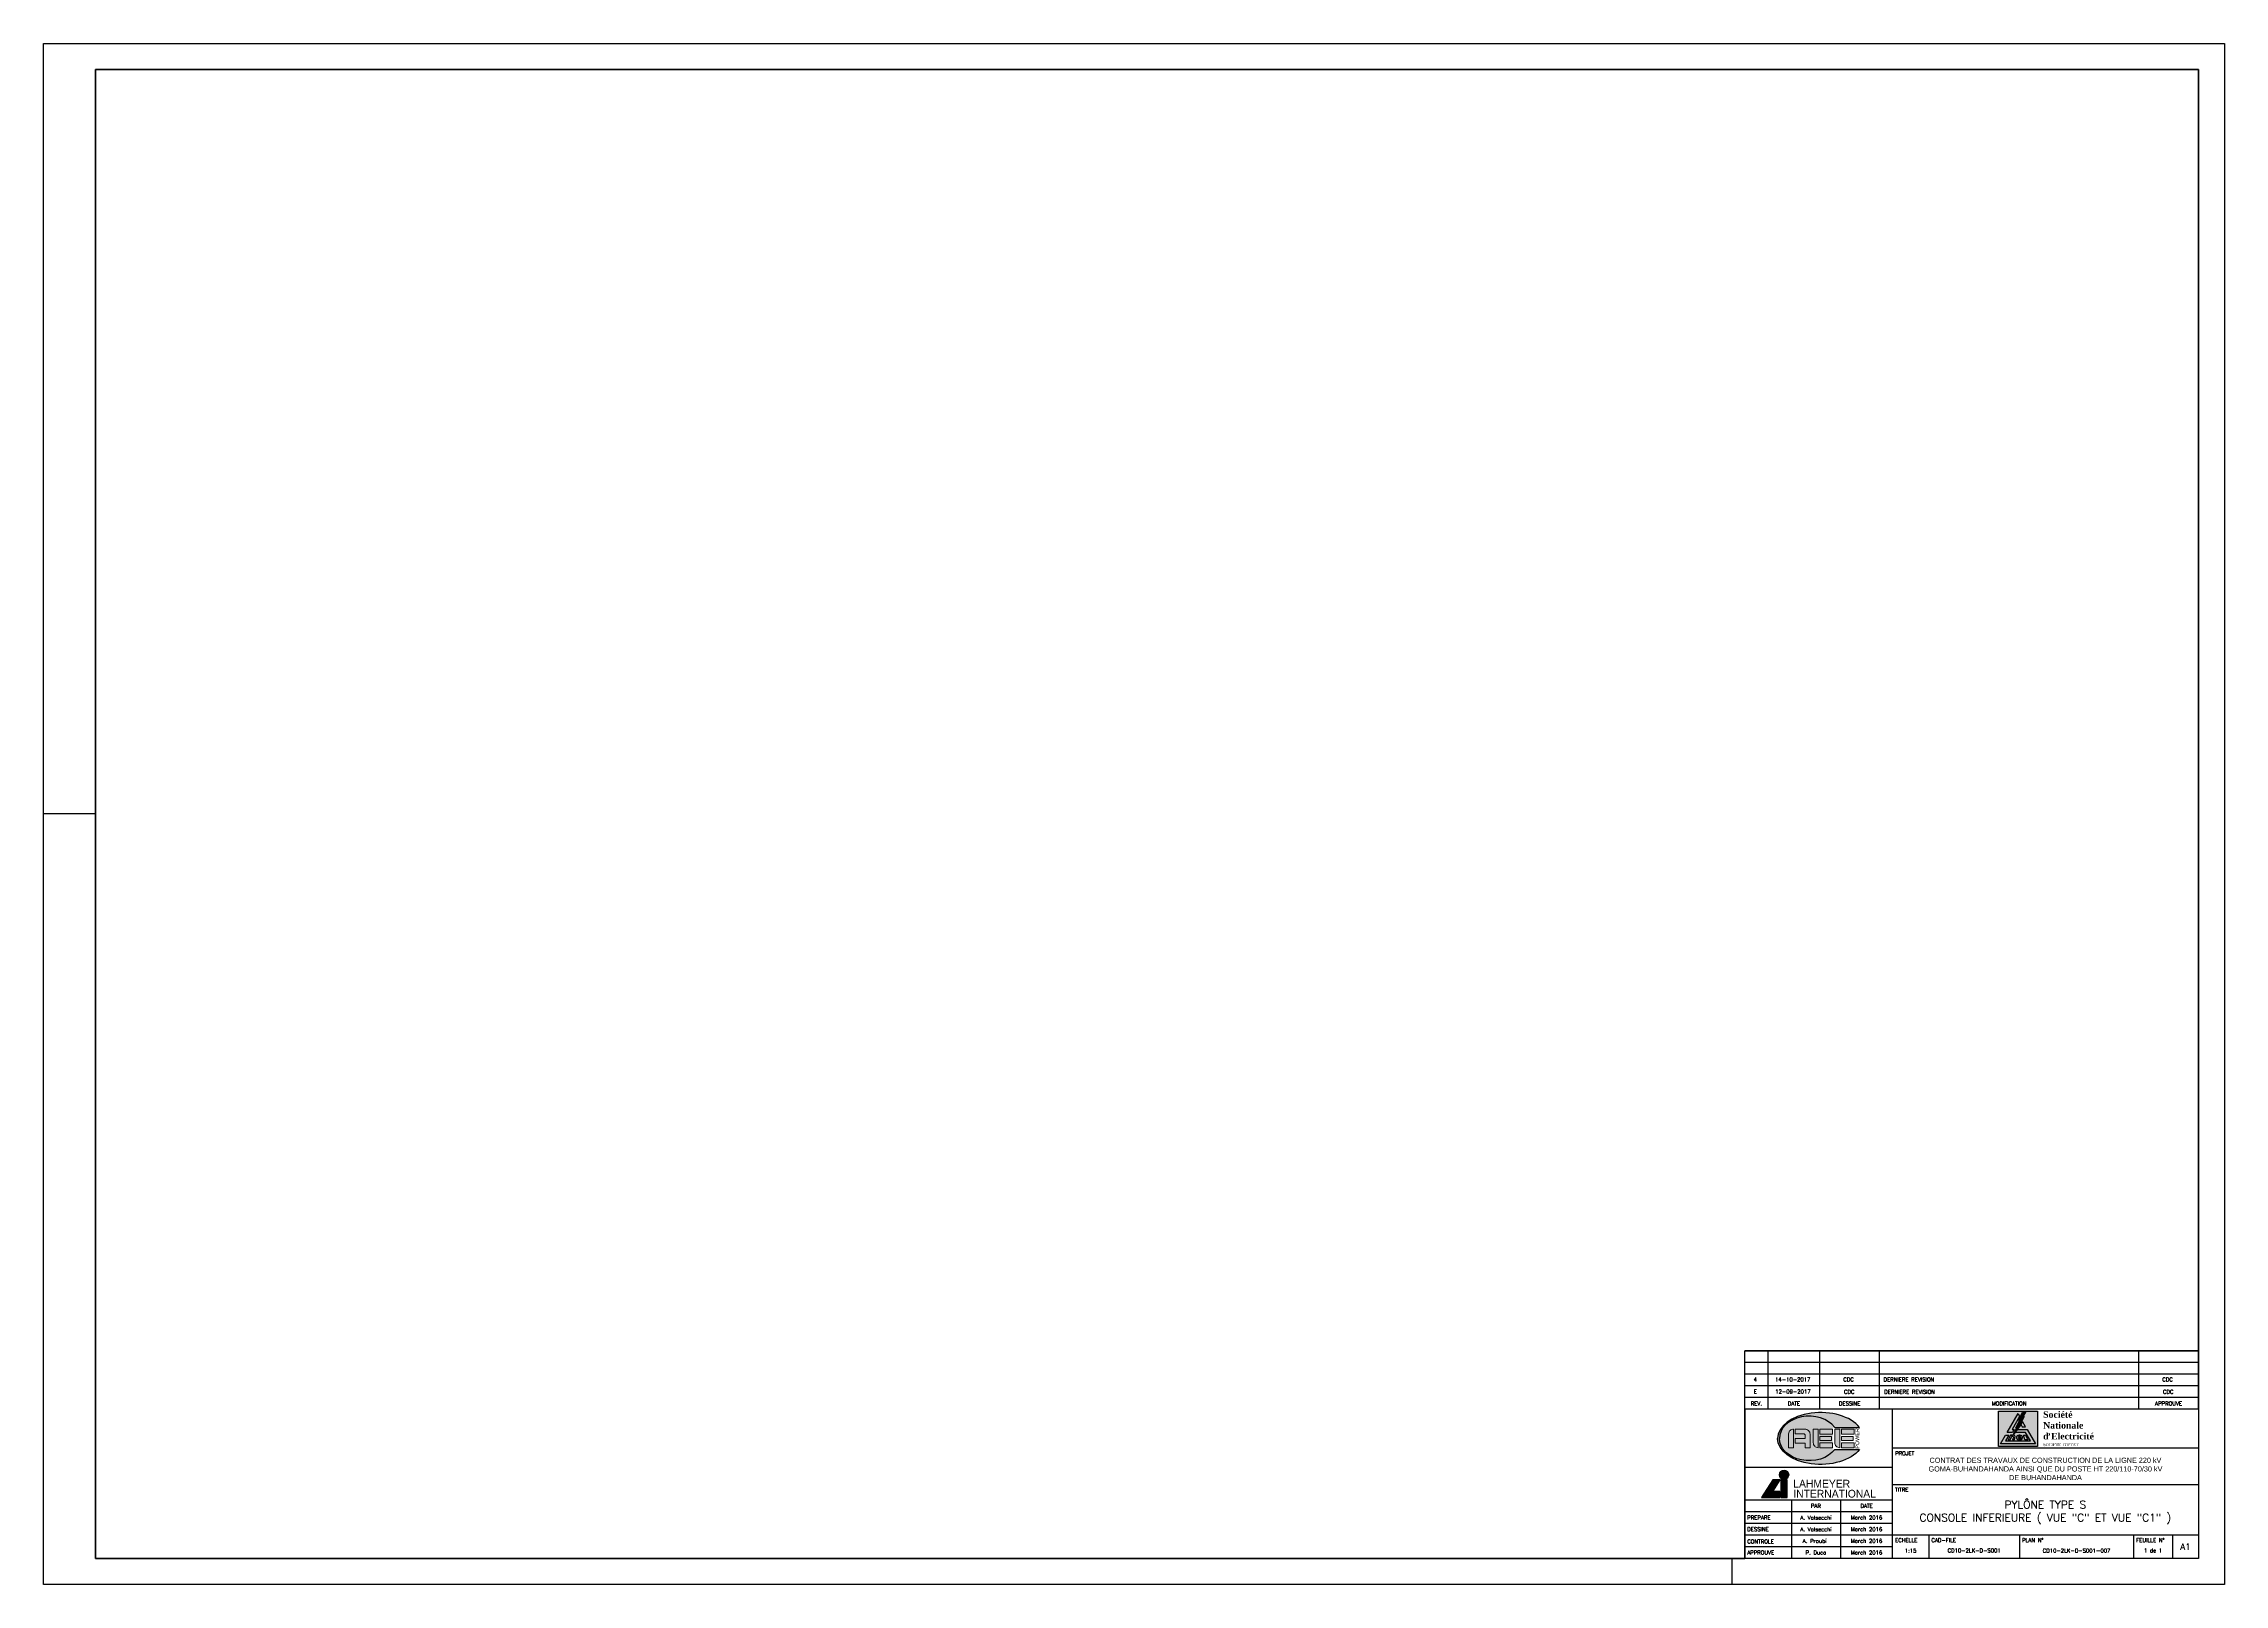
# Paper-space layout 'Layout1' of a CAD drawing. Header units: feet, sheet in millimetres. Extents: x 17 to 858, y 2 to 596.
# The model-space entities are those that its viewports show. They can reach past a viewport. Long polylines and large blocks are cut down to what shows.
import ezdxf
from ezdxf.enums import TextEntityAlignment as Align

# ---------------------------------------------------------------- set-up
doc = ezdxf.new("R2010")
doc.units = ezdxf.units.FT
doc.header["$LTSCALE"] = 150
doc.header["$MEASUREMENT"] = 0
for name, color, linetype in [('LS', 7, 'CONTINUOUS'), ('SELLO', 7, 'CONTINUOUS'), ('SELLO-MODIFI', 7, 'CONTINUOUS')]:
    doc.layers.add(name, color=color, linetype=linetype)
doc.styles.add('ARIAL', font='arial.ttf')
doc.styles.add('ROMANS', font='romans.shx', dxfattribs={"height": 2.5})
doc.styles.add('SWIS', font='swissl.ttf')
doc.styles.add('TIMES', font='times.ttf')
doc.styles.add('TIMESNEGRITA', font='timesbd.ttf')

# ---------------------------------------------------------------- blocks, each defined once
blk = doc.blocks.new('LOGO SNEL')
at = {"layer": 'SELLO'}
h = blk.add_hatch(color=170, dxfattribs=at)
h.paths.add_polyline_path([(-3.08, 6.8), (-18.08, 6.8), (-18.08, -6.8), (-3.08, -6.8)])
h.paths.add_polyline_path([(-7.65, 0.74), (-8.92, 0.74), (-9.49, 1.73), (-8.86, 2.83)], flags=16)
h.paths.add_polyline_path([(-8.27, 4.7), (-10.07, 1.41), (-9.68, 1.41), (-10.97, -0.35), (-7.02, -0.35), (-3.86, -5.82), (-17.3, -5.82), (-15.41, -2.54), (-14.14, -2.54), (-15.41, -4.72), (-5.76, -4.72), (-7.65, -1.44), (-11.77, -1.44), (-12.42, -2.33), (-11.14, 0.17), (-11.49, 0.35), (-10.07, 3.14), (-10.42, 3.31), (-8.86, 6.38), (-7.61, 6.48), (-8.59, 4.7)], flags=16)
h.paths.add_polyline_path([(-9.95, 4.72), (-12.88, -0.35), (-12.1, -0.35), (-12.73, -1.44), (-14.78, -1.44), (-10.58, 5.82)], flags=16)
h.paths.add_polyline_path([(-7.7, -2.54), (-6.81, -4.26), (-7.9, -4.26), (-8.53, -2.54)], flags=16)
h.paths.add_polyline_path([(-9.03, -2.9), (-8.93, -3.09), (-8.86, -3.32), (-8.85, -3.52), (-10.41, -3.52), (-10.38, -3.67), (-10.3, -3.76), (-10.29, -3.77), (-10.2, -3.81), (-10.08, -3.83), (-9.99, -3.84), (-9.86, -3.83), (-9.77, -3.8), (-9.67, -3.74), (-9.65, -3.71), (-8.86, -3.71), (-8.93, -3.87), (-9.08, -4.03), (-9.28, -4.14), (-9.49, -4.2), (-9.66, -4.23), (-9.86, -4.25), (-10.11, -4.26), (-10.37, -4.23), (-10.59, -4.18), (-10.79, -4.09), (-10.93, -3.99), (-11.07, -3.83), (-11.15, -3.62), (-11.17, -3.41), (-11.16, -3.21), (-11.09, -3), (-10.99, -2.87), (-10.89, -2.77), (-10.75, -2.68), (-10.55, -2.6), (-10.31, -2.55), (-10.07, -2.54), (-9.82, -2.54), (-9.57, -2.58), (-9.36, -2.66), (-9.18, -2.76)], flags=16)
h.paths.add_polyline_path([(-9.62, -3.12), (-9.59, -3.23), (-10.45, -3.23), (-10.38, -3.1), (-10.27, -3), (-10.12, -2.96), (-9.95, -2.95), (-9.73, -2.99)], flags=0)
h.paths.add_polyline_path([(-12.73, -2.84), (-12.72, -2.84, -0.53324), (-12.35, -3.38), (-12.71, -4.26), (-11.93, -4.26), (-11.72, -3.03, 0.387199), (-12, -2.58, 0.188481), (-12.93, -2.68), (-12.87, -2.54), (-13.47, -2.54), (-14.36, -4.26), (-13.57, -4.26), (-13.09, -3.08, -0.304428)], flags=16)
h = blk.add_hatch(color=50, dxfattribs=at)
h.paths.add_polyline_path([(-14.78, -1.44), (-12.73, -1.44), (-12.1, -0.35), (-12.88, -0.35), (-9.95, 4.72), (-10.58, 5.82)])
h.paths.add_polyline_path([(-8.86, 2.83), (-9.49, 1.73), (-8.92, 0.74), (-7.65, 0.74)])
h.paths.add_polyline_path([(-10.97, -0.35), (-11.77, -1.44), (-7.65, -1.44), (-5.76, -4.72), (-15.41, -4.72), (-14.14, -2.54), (-15.41, -2.54), (-17.3, -5.82), (-3.86, -5.82), (-7.02, -0.35)])
h.paths.add_polyline_path([(-7.7, -2.54), (-8.53, -2.54), (-7.9, -4.26), (-6.81, -4.26)], flags=17)
h.paths.add_polyline_path([(-8.95, -3.05), (-9.01, -2.95), (-9.07, -2.87), (-9.15, -2.79), (-9.23, -2.73), (-9.31, -2.68), (-9.41, -2.64), (-9.52, -2.6), (-9.63, -2.57), (-9.76, -2.55), (-9.89, -2.54), (-10.03, -2.54), (-10.11, -2.54), (-10.24, -2.55), (-10.37, -2.56), (-10.49, -2.59), (-10.6, -2.62), (-10.7, -2.66), (-10.79, -2.71), (-10.87, -2.76), (-10.9, -2.79), (-10.99, -2.87), (-11.05, -2.95), (-11.11, -3.05), (-11.14, -3.16), (-11.17, -3.27), (-11.17, -3.4), (-11.17, -3.44), (-11.16, -3.56), (-11.13, -3.67), (-11.09, -3.78), (-11.03, -3.87), (-10.96, -3.96), (-10.87, -4.03), (-10.83, -4.06), (-10.74, -4.11), (-10.64, -4.16), (-10.54, -4.19), (-10.42, -4.22), (-10.3, -4.24), (-10.17, -4.25), (-10.03, -4.26), (-9.92, -4.25), (-9.78, -4.25), (-9.66, -4.23), (-9.54, -4.21), (-9.43, -4.19), (-9.33, -4.15), (-9.24, -4.12), (-9.14, -4.06), (-9.04, -3.99), (-8.97, -3.91), (-8.91, -3.81), (-8.86, -3.71), (-9.62, -3.71), (-9.8, -3.82), (-10.04, -3.84), (-10.27, -3.79), (-10.38, -3.67), (-10.41, -3.52), (-8.85, -3.52), (-8.86, -3.38), (-8.88, -3.26), (-8.91, -3.15)], flags=17)
h.paths.add_polyline_path([(-9.59, -3.23), (-10.45, -3.23), (-10.38, -3.1), (-10.27, -3), (-10.12, -2.96), (-9.95, -2.95), (-9.73, -2.99), (-9.62, -3.12)], flags=16)
h.paths.add_polyline_path([(-12.35, -3.38), (-12.71, -4.26), (-11.93, -4.26), (-11.72, -3.03, 0.387199), (-12, -2.58, 0.188481), (-12.93, -2.68), (-12.87, -2.54), (-13.47, -2.54), (-14.36, -4.26), (-13.57, -4.26), (-13.09, -3.08, -0.304428), (-12.73, -2.84), (-12.72, -2.84, -0.53324)], flags=17)
blk.add_hatch(color=10, dxfattribs=at).paths.add_polyline_path([(-11.14, 0.17), (-11.49, 0.35), (-10.07, 3.14), (-10.42, 3.31), (-8.86, 6.38), (-7.61, 6.48), (-8.59, 4.7), (-8.27, 4.7), (-10.07, 1.41), (-9.68, 1.41), (-12.42, -2.33)])
at = {"layer": 'SELLO', "color": 170}
blk.add_lwpolyline([(-18.08, 6.8), (-3.08, 6.8), (-3.08, -6.8), (-18.08, -6.8)], close=True, dxfattribs=at)
at = {"layer": 'SELLO', "color": 50}
for points in [[(-14.78, -1.44), (-10.58, 5.82), (-9.95, 4.72), (-12.88, -0.35), (-12.1, -0.35), (-12.73, -1.44)], [(-8.92, 0.74), (-7.65, 0.74), (-8.86, 2.83), (-9.49, 1.73)], [(-10.9, -2.79), (-10.99, -2.87), (-11.05, -2.95), (-11.11, -3.05), (-11.14, -3.16), (-11.17, -3.27), (-11.17, -3.4), (-11.17, -3.44), (-11.16, -3.56), (-11.13, -3.67), (-11.09, -3.78), (-11.03, -3.87), (-10.96, -3.96), (-10.87, -4.03), (-10.83, -4.06), (-10.74, -4.11), (-10.64, -4.16), (-10.54, -4.19), (-10.42, -4.22), (-10.3, -4.24), (-10.17, -4.25), (-10.03, -4.26), (-9.92, -4.25), (-9.78, -4.25), (-9.66, -4.23), (-9.54, -4.21), (-9.43, -4.19), (-9.33, -4.15), (-9.24, -4.12), (-9.14, -4.06), (-9.04, -3.99), (-8.97, -3.91), (-8.91, -3.81), (-8.86, -3.71), (-9.65, -3.71), (-9.67, -3.74), (-9.77, -3.8), (-9.86, -3.83), (-9.99, -3.84), (-10.08, -3.83), (-10.2, -3.81), (-10.29, -3.77), (-10.3, -3.76), (-10.38, -3.67), (-10.41, -3.52), (-8.85, -3.52), (-8.86, -3.38), (-8.88, -3.26), (-8.91, -3.15), (-8.95, -3.05), (-9.01, -2.95), (-9.07, -2.87), (-9.15, -2.79), (-9.23, -2.73), (-9.31, -2.68), (-9.41, -2.64), (-9.52, -2.6), (-9.63, -2.57), (-9.76, -2.55), (-9.89, -2.54), (-10.03, -2.54), (-10.11, -2.54), (-10.24, -2.55), (-10.37, -2.56), (-10.49, -2.59), (-10.6, -2.62), (-10.7, -2.66), (-10.79, -2.71), (-10.87, -2.76)], [(-9.99, -2.95), (-10.12, -2.96), (-10.23, -2.99), (-10.29, -3.02), (-10.38, -3.1), (-10.43, -3.2), (-10.44, -3.23), (-9.59, -3.23), (-9.62, -3.12), (-9.7, -3.03), (-9.71, -3.02), (-9.8, -2.97), (-9.92, -2.95)], [(-6.81, -4.26), (-7.9, -4.26), (-8.53, -2.54), (-7.7, -2.54)]]:
    blk.add_lwpolyline(points, close=True, dxfattribs=at)
at = {"layer": 'SELLO', "color": 10}
blk.add_lwpolyline([(-11.14, 0.17), (-11.49, 0.35), (-10.07, 3.14), (-10.42, 3.31), (-8.86, 6.38), (-7.61, 6.48), (-8.59, 4.7), (-8.27, 4.7), (-10.07, 1.41), (-9.68, 1.41), (-12.42, -2.33)], close=True, dxfattribs=at)
at = {"layer": 'SELLO', "color": 50}
blk.add_lwpolyline([(-10.97, -0.35), (-7.02, -0.35), (-3.86, -5.82), (-17.3, -5.82), (-15.41, -2.54), (-14.14, -2.54), (-15.41, -4.72), (-5.76, -4.72), (-7.65, -1.44), (-11.77, -1.44)], dxfattribs=at)
blk.add_lwpolyline([(-12.73, -2.84), (-12.72, -2.84, -0.53324), (-12.35, -3.38), (-12.71, -4.26), (-11.93, -4.26), (-11.72, -3.03, 0.387199), (-12, -2.58, 0.188481), (-12.93, -2.68), (-12.87, -2.54), (-13.47, -2.54), (-14.36, -4.26), (-13.57, -4.26), (-13.09, -3.08, -0.304428)], format="xyb", close=True, dxfattribs=at)
at = {"layer": 'SELLO'}
for s, height, style, p in [('SOCIETE  D ETAT', 1.0938, 'TIMES', (-0.9, -6.16)), (',', 2.5, 'TIMESNEGRITA', (1, -1.03)), (',', 1.09, 'TIMES', (7.74, -5.24))]:
    blk.add_text(s, height=height, dxfattribs=dict(at, style=style)).set_placement(p, align=Align.MIDDLE_LEFT)
at = {"layer": 'SELLO', "insert": (-0.9, 1.28), "char_height": 2.5, "width": 21.0938, "attachment_point": 4, "style": 'TIMESNEGRITA'}
blk.add_mtext('Société\\PNationale\\Pd Electricité', dxfattribs=at)
blk = doc.blocks.new('LOGO LAHMEYER')
at = {"layer": 'SELLO', "true_color": 0x231f20}
h = blk.add_hatch(color=250, dxfattribs=at)
h.dxf.hatch_style = 1
h.paths.add_polyline_path([(-14.55, -5.31), (-12.12, -5.31), (-12.12, 1.57), (-14.55, 1.57)])
h.paths.add_polyline_path([(-14.98, -5.31), (-14.98, -2.89), (-17.59, -2.89), (-14.81, 1.57), (-17.67, 1.57), (-21.98, -5.31)])
at = {"layer": 'SELLO', "true_color": 0xee1c25}
h = blk.add_hatch(color=240, dxfattribs=at)
h.dxf.hatch_style = 1
edge = h.paths.add_edge_path()
edge.add_arc((-13.33, 3.51), 1.8, 0, 360)
at = {"layer": 'SELLO', "color": 250, "true_color": 0x231f20}
for points in [[(-14.98, -5.31), (-14.98, -2.89), (-17.59, -2.89), (-14.81, 1.57), (-17.67, 1.57), (-21.98, -5.31)], [(-14.55, -5.31), (-12.12, -5.31), (-12.12, 1.57), (-14.55, 1.57)]]:
    blk.add_lwpolyline(points, close=True, dxfattribs=at)
at = {"layer": 'SELLO', "color": 240, "true_color": 0xee1c25}
blk.add_circle((-13.33, 3.51), 1.8, dxfattribs=at)
at = {"layer": 'SELLO', "color": 250, "true_color": 0x231f20, "style": 'ARIAL', "width": 0.95}
blk.add_text('LAHMEYER', height=3, dxfattribs=at).set_placement((-9.74, 1.57), align=Align.TOP_LEFT)
blk.add_text('INTERNATIONAL', height=3, dxfattribs=at).set_placement((-9.74, -6.2), align=Align.BOTTOM_LEFT)
blk = doc.blocks.new('LOGO AEE')
at = {"layer": 'SELLO', "true_color": 0x2e4894, "transparency": 33554687}
h = blk.add_hatch(color=167, dxfattribs=at)
h.dxf.hatch_style = 1
edge = h.paths.add_edge_path()
edge.add_ellipse((0.8, 0), major_axis=(-16.61, 0), ratio=0.602151, start_angle=205.37693, end_angle=360)
edge.add_ellipse((0.8, 0), major_axis=(-16.61, 0), ratio=0.602151, start_angle=0, end_angle=154.62307)
edge.add_line((15.81, -4.29), (6.23, -4.29))
edge.add_ellipse((-3.66, 0), major_axis=(-11.43, 0), ratio=0.75, start_angle=0, end_angle=150, ccw=False)
edge.add_ellipse((-3.66, 0), major_axis=(-11.43, 0), ratio=0.75, start_angle=210, end_angle=360, ccw=False)
edge.add_line((6.23, 4.29), (15.81, 4.29))
at = {"layer": 'SELLO', "lineweight": 0, "true_color": 0x615b56}
h = blk.add_hatch(color=251, dxfattribs=at)
h.dxf.hatch_style = 1
h.paths.add_polyline_path([(13.74, 3.57), (8.83, 3.57), (8.83, 1.68), (13.74, 1.68)])
h.paths.add_polyline_path([(8.18, 3.57), (6.3, 3.57), (6.3, -1.63), (6.32, -1.93), (6.41, -2.33), (6.59, -2.68), (6.85, -3.01), (7.04, -3.19), (7.39, -3.4), (7.77, -3.53), (8.18, -3.57)])
h.paths.add_polyline_path([(13.33, 0.77), (8.83, 0.77), (8.83, -0.76), (13.33, -0.76)])
h.paths.add_polyline_path([(13.74, -1.73), (8.83, -1.73), (8.83, -3.57), (13.74, -3.57)])
h.paths.add_polyline_path([(5.41, 3.57), (0.49, 3.57), (0.49, 1.68), (5.41, 1.68)])
h.paths.add_polyline_path([(-0.15, 3.57), (-2.03, 3.57), (-2.03, -1.63), (-2.01, -1.93), (-1.91, -2.33), (-1.74, -2.68), (-1.48, -3.01), (-1.29, -3.19), (-0.94, -3.4), (-0.56, -3.53), (-0.15, -3.57)])
h.paths.add_polyline_path([(5, 0.77), (0.49, 0.77), (0.49, -0.76), (5, -0.76)])
h.paths.add_polyline_path([(5.41, -1.73), (0.49, -1.73), (0.49, -3.57), (5.41, -3.57)])
h.paths.add_polyline_path([(-9.67, 3.57), (-9.93, 3.56), (-10.33, 3.47), (-10.69, 3.29), (-11.01, 3.04), (-11.17, 2.88), (-11.38, 2.54), (-11.51, 2.15), (-11.55, 1.73), (-11.55, -3.57), (-9.67, -3.57)])
h.paths.add_polyline_path([(-5.34, 3.57), (-9.04, 3.57), (-9.04, 1.73), (-5.77, 1.73), (-5.59, 1.73), (-5.26, 1.56), (-5.2, 1.45), (-5.13, 1.02), (-5.13, -0.02), (-9.04, -0.02), (-9.04, -1.84), (-5.13, -1.84), (-5.13, -3.57), (-3.3, -3.57), (-3.3, 1.73), (-3.31, 1.99), (-3.41, 2.38), (-3.61, 2.73), (-3.89, 3.04), (-4.15, 3.25), (-4.51, 3.43), (-4.91, 3.54)])
at = {"layer": 'SELLO', "color": 251, "lineweight": 0, "true_color": 0x615b56}
for points in [[(-9.67, 3.57), (-9.93, 3.56), (-10.33, 3.47), (-10.69, 3.29), (-11.01, 3.04), (-11.17, 2.88), (-11.38, 2.54), (-11.51, 2.15), (-11.55, 1.73), (-11.55, -3.57), (-9.67, -3.57)], [(-5.34, 3.57), (-9.04, 3.57), (-9.04, 1.73), (-5.77, 1.73), (-5.59, 1.73), (-5.26, 1.56), (-5.2, 1.45), (-5.13, 1.02), (-5.13, -0.02), (-9.04, -0.02), (-9.04, -1.84), (-5.13, -1.84), (-5.13, -3.57), (-3.3, -3.57), (-3.3, 1.73), (-3.31, 1.99), (-3.41, 2.38), (-3.61, 2.73), (-3.89, 3.04), (-4.15, 3.25), (-4.51, 3.43), (-4.91, 3.54)], [(-0.15, 3.57), (-2.03, 3.57), (-2.03, -1.63), (-2.01, -1.93), (-1.91, -2.33), (-1.74, -2.68), (-1.48, -3.01), (-1.29, -3.19), (-0.94, -3.4), (-0.56, -3.53), (-0.15, -3.57)], [(5.41, 3.57), (0.49, 3.57), (0.49, 1.68), (5.41, 1.68)], [(5, 0.77), (0.49, 0.77), (0.49, -0.76), (5, -0.76)], [(8.18, 3.57), (6.3, 3.57), (6.3, -1.63), (6.32, -1.93), (6.41, -2.33), (6.59, -2.68), (6.85, -3.01), (7.04, -3.19), (7.39, -3.4), (7.77, -3.53), (8.18, -3.57)], [(13.74, 3.57), (8.83, 3.57), (8.83, 1.68), (13.74, 1.68)], [(13.33, 0.77), (8.83, 0.77), (8.83, -0.76), (13.33, -0.76)], [(5.41, -1.73), (0.49, -1.73), (0.49, -3.57), (5.41, -3.57)], [(13.74, -1.73), (8.83, -1.73), (8.83, -3.57), (13.74, -3.57)]]:
    blk.add_lwpolyline(points, close=True, dxfattribs=at)
at = {"layer": 'SELLO', "color": 167, "true_color": 0x2e4894}
for points in [[(6.23, 4.29), (15.81, 4.29)], [(6.23, -4.29), (15.81, -4.29)]]:
    blk.add_lwpolyline(points, dxfattribs=at)
for centre, major_axis, ratio, start_param in [((0.8, 0), (-16.61, 0), 0.602151, 3.584504), ((-3.66, 0), (-11.43, 0), 0.75, 3.665191)]:
    blk.add_ellipse(centre, major_axis=major_axis, ratio=ratio, start_param=start_param, end_param=6.283185, dxfattribs=at)
at = {"layer": 'SELLO', "color": 167, "true_color": 0x2e4894, "extrusion": (0, 0, -1)}
for centre, major_axis, ratio, start_param in [((-3.66, 0), (-11.43, 0), 0.75, 3.665191), ((0.8, 0), (-16.61, 0), 0.602151, 3.584504)]:
    blk.add_ellipse(centre, major_axis=major_axis, ratio=ratio, start_param=start_param, end_param=6.283185, dxfattribs=at)
at = {"layer": 'SELLO', "color": 13, "true_color": 0xd3505e, "style": 'SWIS'}
blk.add_text('POWER', height=1.5, rotation=90, dxfattribs=at).set_placement((14.91, 0), align=Align.MIDDLE)

psp = doc.layouts.get("Layout1")

# ---------------------------------------------------------------- linework, layer by layer
at = {"layer": 'LS', "color": 8}
psp.add_lwpolyline([(37.29, 586.17), (37.29, 12.17), (673.29, 12.17), (673.29, 92.17), (848.29, 92.17), (848.29, 586.17), (37.29, 586.17)], close=True, dxfattribs=at)
at = {"layer": 'SELLO'}
for p, q in [((37.29, 299.17), (17.29, 299.17)), ((668.29, 12.17), (668.29, 2.17))]:
    psp.add_line(p, q, dxfattribs=at)
at = {"layer": 'SELLO', "color": 2}
for p, q in [((848.29, 92.17), (673.29, 92.17)), ((848.29, 87.67), (673.29, 87.67)), ((682.29, 69.67), (682.29, 92.17)), ((702.29, 69.67), (702.29, 92.17)), ((725.29, 69.67), (725.29, 92.17)), ((825.29, 69.67), (825.29, 92.17)), ((848.29, 83.17), (673.29, 83.17)), ((848.29, 78.67), (673.29, 78.67)), ((730.29, 40.67), (730.29, 69.67)), ((848.29, 54.67), (730.29, 54.67)), ((730.29, 47.17), (673.29, 47.17)), ((730.29, 34.67), (673.29, 34.67)), ((691.29, 34.67), (691.29, 12.17)), ((710.29, 34.67), (710.29, 12.17)), ((730.29, 30.17), (673.29, 30.17)), ((730.29, 25.67), (673.29, 25.67)), ((730.29, 21.17), (673.29, 21.17)), ((730.29, 12.17), (730.29, 21.17)), ((744.29, 21.17), (744.29, 12.17)), ((779.29, 21.17), (779.29, 12.17)), ((823.29, 21.17), (823.29, 12.17)), ((838.29, 21.17), (838.29, 12.17)), ((730.29, 16.67), (673.29, 16.67))]:
    psp.add_line(p, q, dxfattribs=at)
at = {"layer": 'SELLO', "color": 8}
for p, q in [((673.29, 69.67), (673.29, 92.17)), ((848.29, 69.67), (848.29, 92.17)), ((673.29, 69.67), (673.29, 12.17)), ((848.29, 69.67), (673.29, 69.67)), ((848.29, 69.67), (848.29, 12.17)), ((848.29, 12.17), (673.29, 12.17))]:
    psp.add_line(p, q, dxfattribs=at)
at = {"layer": 'SELLO', "color": 3}
psp.add_line((848.29, 74.17), (673.29, 74.17), dxfattribs=at)
at = {"layer": 'SELLO'}
psp.add_lwpolyline([(17.29, 596.17), (858.29, 596.17), (858.29, 2.17), (17.29, 2.17)], close=True, dxfattribs=at)
at = {"layer": 'SELLO', "color": 8}
psp.add_lwpolyline([(37.29, 586.17), (848.29, 586.17), (848.29, 12.17), (37.29, 12.17)], close=True, dxfattribs=at)
at = {"layer": 'SELLO', "color": 5}
psp.add_lwpolyline([(730.29, 40.67), (848.29, 40.67), (848.29, 21.17), (730.29, 21.17)], close=True, dxfattribs=at)

# ---------------------------------------------------------------- block references
at = {"layer": 'SELLO', "color": 4}
for name, p in [('LOGO AEE', (701.79, 58.42)), ('LOGO LAHMEYER', (701.79, 40.92))]:
    psp.add_blockref(name, p, dxfattribs=at)
at = {"layer": 'SELLO'}
psp.add_blockref('LOGO SNEL', (789.29, 62.17), dxfattribs=at)

# ---------------------------------------------------------------- texts
at = {"layer": 'SELLO', "color": 2, "style": 'ROMANS'}
for s, height, p in [('REV.', 1.5, (677.79, 71.92)), ('DATE', 1.5, (692.29, 71.92)), ('DESSINE', 1.5, (713.79, 71.92)), ('MODIFICATION', 1.5, (775.29, 71.92)), ('APPROUVE', 1.5, (836.79, 71.92)), ('A. Valsecchi', 1.5, (700.79, 27.92)), ('PAR', 1.5, (700.79, 32.42)), ('March 2016', 1.5, (720.29, 27.92)), ('DATE', 1.5, (720.29, 32.42)), ('A. Valsecchi', 1.5, (700.79, 23.42)), ('A. Proubi ', 1.5, (700.79, 18.92)), ('March 2016', 1.5, (720.29, 23.42)), ('March 2016', 1.5, (720.29, 18.92)), ('A1', 2.5, (843.29, 16.67)), ('P. Duca', 1.5, (700.79, 14.42)), ('March 2016', 1.5, (720.29, 14.42))]:
    psp.add_text(s, height=height, dxfattribs=at).set_placement(p, align=Align.MIDDLE)
for s, p in [('PROJET', (731.29, 52.67)), ('TITRE', (731.29, 38.67)), ('PREPARE', (674.29, 27.92)), ('CONTROLE', (674.29, 18.67)), ('DESSINE', (674.29, 23.42)), ('ECHELLE', (731.29, 19.17)), ('CAD-FILE', (745.29, 19.17)), ('PLAN N%%D', (780.29, 19.17)), ('FEUILLE N%%D', (824.29, 19.17)), ('APPROUVE', (674.29, 14.42))]:
    psp.add_text(s, height=1.5, dxfattribs=at).set_placement(p, align=Align.MIDDLE_LEFT)
for s, p in [('1:15', (737.29, 14.41)), ('CD10-2LK-D-S001', (761.79, 14.49)), ('1 de 1', (830.79, 14.49))]:
    psp.add_text(s, height=1.5, dxfattribs=at).set_placement(p, align=Align.CENTER)
at = {"layer": 'SELLO', "color": 3, "style": 'ROMANS'}
psp.add_text('CD10-2LK-D-S001-007', height=1.5, dxfattribs=at).set_placement((801.29, 14.41), align=Align.CENTER)
at = {"layer": 'SELLO', "attachment_point": 5}
for s, insert, char_height, style in [('{\\C2;CONTRAT DES TRAVAUX DE CONSTRUCTION DE LA LIGNE 220 kV GOMA-BUHANDAHANDA AINSI QUE DU POSTE HT 220/110-70/30 kV\\PDE BUHANDAHANDA}', (789.29, 46.67), 2, 'ARIAL'), ('{\\C4;PYLÔNE TYPE S\\P\\C3;CONSOLE INFERIEURE ( VUE "C" ET VUE "C1" )}', (789.29, 29.92), 3, 'ROMANS')]:
    psp.add_mtext_dynamic_manual_height_columns(s, width=118, gutter_width=12.5, heights=[0], dxfattribs=dict(at, insert=insert, char_height=char_height, style=style))
at = {"layer": 'SELLO-MODIFI', "color": 2, "style": 'ROMANS'}
for s, p in [('4', (677.35, 81.14)), ('E', (677.4, 76.51)), ('14-10-2017', (691.85, 81.14)), ('12-09-2017', (691.9, 76.51)), ('CDC', (713.35, 81.14)), ('CDC', (713.59, 76.42)), ('CDC', (836.35, 81.14)), ('CDC', (836.59, 76.42))]:
    psp.add_text(s, height=1.5, dxfattribs=at).set_placement(p, align=Align.MIDDLE)
for p in [(726.85, 81.14), (727.09, 76.42)]:
    psp.add_text('DERNIERE REVISION', height=1.5, dxfattribs=at).set_placement(p, align=Align.MIDDLE_LEFT)

doc.saveas('drawing.dxf')
